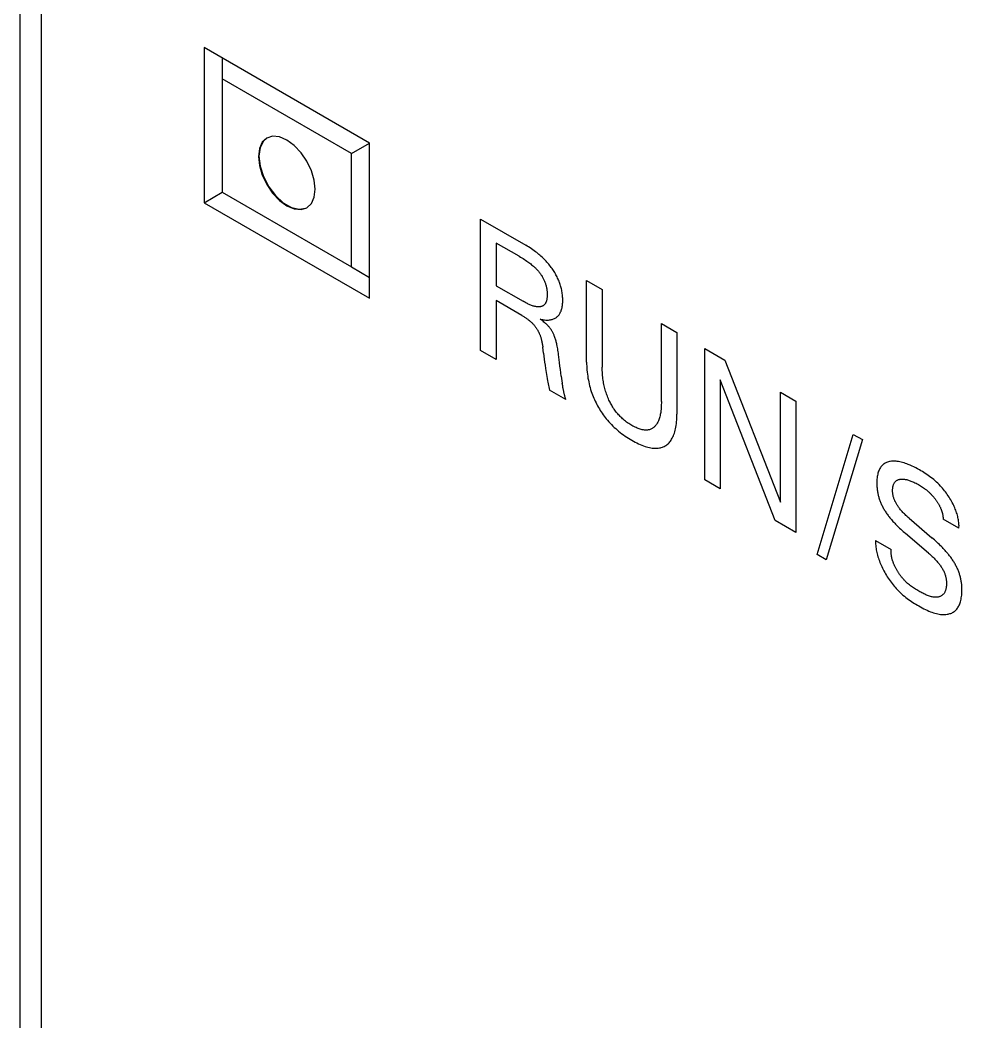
# Model space of a CAD drawing. Extents: x 0 to 420, y 0 to 297.
# Drawn here: x 166.53 to 179.42, y 129.48 to 143.19 of the extents above; entities that cross this region are included whole.
import ezdxf

# ---------------------------------------------------------------- set-up
doc = ezdxf.new("R2010")
doc.units = 0
doc.header["$LTSCALE"] = 23.1
doc.layers.add('40000_ISO', color=7, linetype='CONTINUOUS')

msp = doc.modelspace()

# ---------------------------------------------------------------- linework, layer by layer
at = {"layer": '40000_ISO', "color": 7, "linetype": 'CONTINUOUS'}
for p, q in [((166.528, 122.869), (166.528, 157.978)), ((166.821, 122.461), (166.821, 157.57)), ((169.048, 142.812), (169.048, 140.689)), ((171.311, 141.506), (169.048, 142.812)), ((169.295, 142.669), (169.295, 140.832)), ((171.063, 141.363), (169.295, 142.383)), ((169.859, 141.533), (169.813, 141.443)), ((169.904, 141.574), (169.843, 141.516)), ((169.905, 141.572), (169.859, 141.533)), ((169.985, 141.598), (169.904, 141.574)), ((170.079, 141.589), (169.985, 141.598)), ((170.179, 141.546), (170.079, 141.589)), ((170.28, 141.473), (170.179, 141.546)), ((169.804, 141.43), (169.79, 141.322)), ((169.813, 141.443), (169.798, 141.326)), ((169.843, 141.516), (169.804, 141.43)), ((170.374, 141.374), (170.28, 141.473)), ((171.063, 141.363), (171.311, 141.506)), ((171.311, 139.383), (171.311, 141.506)), ((169.79, 141.322), (169.804, 141.198)), ((169.798, 141.326), (169.813, 141.19)), ((170.454, 141.256), (170.374, 141.374)), ((170.516, 141.127), (170.454, 141.256)), ((171.063, 139.811), (171.063, 141.363)), ((169.804, 141.198), (169.843, 141.067)), ((169.813, 141.19), (169.859, 141.047)), ((170.555, 140.997), (170.516, 141.127)), ((169.843, 141.067), (169.904, 140.939)), ((169.859, 141.047), (169.932, 140.909)), ((170.568, 140.873), (170.555, 140.997)), ((169.048, 140.689), (169.295, 140.832)), ((169.295, 140.832), (171.063, 139.811)), ((169.904, 140.939), (169.985, 140.821)), ((169.932, 140.909), (170.025, 140.786)), ((170.555, 140.764), (170.568, 140.873)), ((169.985, 140.821), (170.079, 140.722)), ((170.025, 140.786), (170.131, 140.689)), ((170.079, 140.722), (170.179, 140.648)), ((170.516, 140.678), (170.555, 140.764)), ((169.048, 140.689), (171.311, 139.383)), ((170.131, 140.689), (170.242, 140.625)), ((170.179, 140.648), (170.28, 140.605)), ((170.242, 140.625), (170.348, 140.6)), ((170.28, 140.605), (170.374, 140.596)), ((170.348, 140.6), (170.441, 140.615)), ((170.374, 140.596), (170.454, 140.621)), ((170.454, 140.621), (170.516, 140.678)), ((172.831, 138.668), (172.831, 140.465)), ((172.831, 140.465), (173.451, 140.107)), ((173.044, 140.138), (173.044, 139.554)), ((173.358, 139.957), (173.044, 140.138)), ((173.47, 140.095), (173.451, 140.107)), ((173.489, 140.084), (173.47, 140.095)), ((173.508, 140.072), (173.489, 140.084)), ((173.528, 140.059), (173.508, 140.072)), ((173.547, 140.046), (173.528, 140.059)), ((173.566, 140.032), (173.547, 140.046)), ((173.585, 140.018), (173.566, 140.032)), ((173.6, 140.006), (173.585, 140.018)), ((173.358, 139.957), (173.376, 139.946)), ((173.376, 139.946), (173.394, 139.935)), ((173.394, 139.935), (173.412, 139.924)), ((173.412, 139.924), (173.43, 139.912)), ((173.43, 139.912), (173.448, 139.901)), ((173.448, 139.901), (173.466, 139.888)), ((173.466, 139.888), (173.479, 139.879)), ((173.479, 139.879), (173.492, 139.87)), ((173.614, 139.995), (173.6, 140.006)), ((173.629, 139.982), (173.614, 139.995)), ((173.644, 139.97), (173.629, 139.982)), ((173.658, 139.957), (173.644, 139.97)), ((173.673, 139.944), (173.658, 139.957)), ((173.687, 139.93), (173.673, 139.944)), ((173.701, 139.916), (173.687, 139.93)), ((173.714, 139.903), (173.701, 139.916)), ((173.727, 139.89), (173.714, 139.903)), ((173.739, 139.876), (173.727, 139.89)), ((173.751, 139.862), (173.739, 139.876)), ((171.063, 139.811), (171.311, 139.668)), ((173.492, 139.87), (173.504, 139.861)), ((173.504, 139.861), (173.517, 139.851)), ((173.517, 139.851), (173.53, 139.841)), ((173.53, 139.841), (173.542, 139.831)), ((173.542, 139.831), (173.555, 139.82)), ((173.555, 139.82), (173.563, 139.812)), ((173.563, 139.812), (173.572, 139.804)), ((173.572, 139.804), (173.581, 139.796)), ((173.581, 139.796), (173.589, 139.788)), ((173.589, 139.788), (173.598, 139.779)), ((173.598, 139.779), (173.606, 139.77)), ((173.606, 139.77), (173.614, 139.761)), ((173.614, 139.761), (173.623, 139.752)), ((173.623, 139.752), (173.629, 139.743)), ((173.629, 139.743), (173.636, 139.735)), ((173.636, 139.735), (173.643, 139.726)), ((173.764, 139.848), (173.751, 139.862)), ((173.776, 139.833), (173.764, 139.848)), ((173.787, 139.818), (173.776, 139.833)), ((173.799, 139.803), (173.787, 139.818)), ((173.809, 139.789), (173.799, 139.803)), ((173.818, 139.775), (173.809, 139.789)), ((173.828, 139.761), (173.818, 139.775)), ((173.837, 139.747), (173.828, 139.761)), ((173.846, 139.733), (173.837, 139.747)), ((173.643, 139.726), (173.649, 139.718)), ((173.649, 139.718), (173.656, 139.709)), ((173.656, 139.709), (173.662, 139.7)), ((173.662, 139.7), (173.668, 139.691)), ((173.668, 139.691), (173.673, 139.681)), ((173.673, 139.681), (173.679, 139.672)), ((173.679, 139.672), (173.684, 139.662)), ((173.684, 139.662), (173.689, 139.653)), ((173.689, 139.653), (173.694, 139.643)), ((173.694, 139.643), (173.699, 139.633)), ((173.699, 139.633), (173.703, 139.623)), ((173.703, 139.623), (173.707, 139.614)), ((173.707, 139.614), (173.711, 139.604)), ((173.711, 139.604), (173.715, 139.594)), ((173.855, 139.718), (173.846, 139.733)), ((173.863, 139.704), (173.855, 139.718)), ((173.871, 139.689), (173.863, 139.704)), ((173.879, 139.674), (173.871, 139.689)), ((173.886, 139.659), (173.879, 139.674)), ((173.893, 139.644), (173.886, 139.659)), ((173.899, 139.629), (173.893, 139.644)), ((173.905, 139.614), (173.899, 139.629)), ((173.911, 139.599), (173.905, 139.614)), ((173.917, 139.584), (173.911, 139.599)), ((174.283, 138.507), (174.283, 139.626)), ((174.283, 139.626), (174.496, 139.503)), ((173.044, 139.554), (173.414, 139.34)), ((173.715, 139.594), (173.718, 139.584)), ((173.718, 139.584), (173.721, 139.574)), ((173.721, 139.574), (173.724, 139.564)), ((173.724, 139.564), (173.727, 139.554)), ((173.727, 139.554), (173.729, 139.545)), ((173.729, 139.545), (173.732, 139.533)), ((173.732, 139.533), (173.734, 139.523)), ((173.734, 139.523), (173.736, 139.512)), ((173.736, 139.512), (173.738, 139.501)), ((173.738, 139.501), (173.739, 139.49)), ((173.739, 139.49), (173.741, 139.479)), ((173.741, 139.479), (173.742, 139.469)), ((173.742, 139.469), (173.742, 139.458)), ((173.922, 139.569), (173.917, 139.584)), ((173.926, 139.554), (173.922, 139.569)), ((173.931, 139.539), (173.926, 139.554)), ((173.935, 139.524), (173.931, 139.539)), ((173.938, 139.509), (173.935, 139.524)), ((173.942, 139.493), (173.938, 139.509)), ((173.945, 139.477), (173.942, 139.493)), ((173.947, 139.461), (173.945, 139.477)), ((173.95, 139.446), (173.947, 139.461)), ((174.496, 139.503), (174.496, 138.438)), ((173.044, 139.35), (173.044, 138.545)), ((173.394, 139.148), (173.044, 139.35)), ((173.426, 139.333), (173.414, 139.34)), ((173.437, 139.327), (173.426, 139.333)), ((173.449, 139.32), (173.437, 139.327)), ((173.727, 139.33), (173.724, 139.323)), ((173.73, 139.337), (173.727, 139.33)), ((173.732, 139.344), (173.73, 139.337)), ((173.734, 139.352), (173.732, 139.344)), ((173.736, 139.359), (173.734, 139.352)), ((173.737, 139.367), (173.736, 139.359)), ((173.739, 139.375), (173.737, 139.367)), ((173.74, 139.384), (173.739, 139.375)), ((173.741, 139.392), (173.74, 139.384)), ((173.742, 139.401), (173.741, 139.392)), ((173.742, 139.458), (173.743, 139.448)), ((173.743, 139.419), (173.742, 139.41)), ((173.742, 139.41), (173.742, 139.401)), ((173.743, 139.448), (173.743, 139.438)), ((173.743, 139.438), (173.743, 139.428)), ((173.743, 139.428), (173.743, 139.419)), ((173.952, 139.43), (173.95, 139.446)), ((173.953, 139.415), (173.952, 139.43)), ((173.954, 139.399), (173.953, 139.415)), ((173.955, 139.384), (173.954, 139.399)), ((173.954, 139.309), (173.955, 139.324)), ((173.955, 139.369), (173.955, 139.384)), ((173.956, 139.354), (173.955, 139.369)), ((173.955, 139.339), (173.956, 139.354)), ((173.955, 139.324), (173.955, 139.339)), ((173.461, 139.314), (173.449, 139.32)), ((173.472, 139.308), (173.461, 139.314)), ((173.484, 139.303), (173.472, 139.308)), ((173.495, 139.297), (173.484, 139.303)), ((173.507, 139.292), (173.495, 139.297)), ((173.518, 139.287), (173.507, 139.292)), ((173.53, 139.283), (173.518, 139.287)), ((173.541, 139.279), (173.53, 139.283)), ((173.552, 139.275), (173.541, 139.279)), ((173.563, 139.272), (173.552, 139.275)), ((173.575, 139.269), (173.563, 139.272)), ((173.586, 139.267), (173.575, 139.269)), ((173.597, 139.265), (173.586, 139.267)), ((173.604, 139.264), (173.597, 139.265)), ((173.611, 139.264), (173.604, 139.264)), ((173.618, 139.263), (173.611, 139.264)), ((173.625, 139.263), (173.618, 139.263)), ((173.632, 139.264), (173.625, 139.263)), ((173.639, 139.264), (173.632, 139.264)), ((173.645, 139.265), (173.639, 139.264)), ((173.652, 139.266), (173.645, 139.265)), ((173.658, 139.267), (173.652, 139.266)), ((173.664, 139.269), (173.658, 139.267)), ((173.67, 139.271), (173.664, 139.269)), ((173.676, 139.273), (173.67, 139.271)), ((173.682, 139.276), (173.676, 139.273)), ((173.687, 139.279), (173.682, 139.276)), ((173.692, 139.282), (173.687, 139.279)), ((173.697, 139.286), (173.692, 139.282)), ((173.702, 139.29), (173.697, 139.286)), ((173.706, 139.295), (173.702, 139.29)), ((173.711, 139.299), (173.706, 139.295)), ((173.714, 139.305), (173.711, 139.299)), ((173.718, 139.311), (173.714, 139.305)), ((173.721, 139.317), (173.718, 139.311)), ((173.724, 139.323), (173.721, 139.317)), ((173.922, 139.184), (173.927, 139.194)), ((173.927, 139.194), (173.932, 139.205)), ((173.932, 139.205), (173.936, 139.216)), ((173.936, 139.216), (173.94, 139.227)), ((173.94, 139.227), (173.943, 139.24)), ((173.943, 139.24), (173.946, 139.253)), ((173.946, 139.253), (173.949, 139.267)), ((173.949, 139.267), (173.951, 139.281)), ((173.951, 139.281), (173.953, 139.295)), ((173.953, 139.295), (173.954, 139.309)), ((173.394, 139.148), (173.404, 139.142)), ((173.404, 139.142), (173.413, 139.137)), ((173.413, 139.137), (173.422, 139.131)), ((173.422, 139.131), (173.431, 139.125)), ((173.431, 139.125), (173.44, 139.119)), ((173.44, 139.119), (173.449, 139.113)), ((173.449, 139.113), (173.458, 139.107)), ((173.458, 139.107), (173.467, 139.101)), ((173.467, 139.101), (173.476, 139.094)), ((173.476, 139.094), (173.484, 139.088)), ((173.484, 139.088), (173.491, 139.082)), ((173.491, 139.082), (173.499, 139.076)), ((173.499, 139.076), (173.506, 139.07)), ((173.506, 139.07), (173.514, 139.064)), ((173.514, 139.064), (173.521, 139.057)), ((173.521, 139.057), (173.528, 139.05)), ((173.528, 139.05), (173.536, 139.044)), ((173.661, 139.086), (173.648, 139.095)), ((173.648, 139.095), (173.663, 139.092)), ((173.673, 139.077), (173.661, 139.086)), ((173.663, 139.092), (173.678, 139.089)), ((173.686, 139.067), (173.673, 139.077)), ((173.678, 139.089), (173.693, 139.087)), ((173.699, 139.056), (173.686, 139.067)), ((173.693, 139.087), (173.708, 139.085)), ((173.711, 139.046), (173.699, 139.056)), ((173.708, 139.085), (173.722, 139.084)), ((173.722, 139.084), (173.735, 139.084)), ((173.735, 139.084), (173.749, 139.084)), ((173.749, 139.084), (173.762, 139.084)), ((173.762, 139.084), (173.775, 139.086)), ((173.775, 139.086), (173.787, 139.087)), ((173.787, 139.087), (173.799, 139.09)), ((173.799, 139.09), (173.811, 139.093)), ((173.811, 139.093), (173.821, 139.096)), ((173.821, 139.096), (173.831, 139.1)), ((173.831, 139.1), (173.841, 139.104)), ((173.841, 139.104), (173.85, 139.109)), ((173.85, 139.109), (173.859, 139.114)), ((173.859, 139.114), (173.868, 139.12)), ((173.868, 139.12), (173.876, 139.126)), ((173.876, 139.126), (173.884, 139.133)), ((173.884, 139.133), (173.891, 139.14)), ((173.891, 139.14), (173.898, 139.148)), ((173.898, 139.148), (173.905, 139.156)), ((173.905, 139.156), (173.911, 139.165)), ((173.911, 139.165), (173.917, 139.174)), ((173.917, 139.174), (173.922, 139.184)), ((173.536, 139.044), (173.543, 139.036)), ((173.543, 139.036), (173.548, 139.031)), ((173.548, 139.031), (173.554, 139.025)), ((173.554, 139.025), (173.559, 139.019)), ((173.559, 139.019), (173.564, 139.013)), ((173.564, 139.013), (173.57, 139.007)), ((173.57, 139.007), (173.575, 139.001)), ((173.575, 139.001), (173.58, 138.995)), ((173.58, 138.995), (173.585, 138.988)), ((173.585, 138.988), (173.589, 138.982)), ((173.589, 138.982), (173.594, 138.975)), ((173.594, 138.975), (173.598, 138.969)), ((173.598, 138.969), (173.602, 138.962)), ((173.602, 138.962), (173.606, 138.956)), ((173.606, 138.956), (173.61, 138.949)), ((173.61, 138.949), (173.614, 138.942)), ((173.614, 138.942), (173.618, 138.936)), ((173.618, 138.936), (173.621, 138.929)), ((173.621, 138.929), (173.625, 138.922)), ((173.625, 138.922), (173.628, 138.915)), ((173.628, 138.915), (173.631, 138.908)), ((173.72, 139.038), (173.711, 139.046)), ((173.728, 139.03), (173.72, 139.038)), ((173.737, 139.022), (173.728, 139.03)), ((173.746, 139.013), (173.737, 139.022)), ((173.754, 139.005), (173.746, 139.013)), ((173.762, 138.995), (173.754, 139.005)), ((173.768, 138.989), (173.762, 138.995)), ((173.774, 138.982), (173.768, 138.989)), ((173.78, 138.975), (173.774, 138.982)), ((173.785, 138.967), (173.78, 138.975)), ((173.791, 138.96), (173.785, 138.967)), ((173.796, 138.952), (173.791, 138.96)), ((173.801, 138.945), (173.796, 138.952)), ((173.806, 138.936), (173.801, 138.945)), ((173.811, 138.928), (173.806, 138.936)), ((173.816, 138.92), (173.811, 138.928)), ((173.821, 138.911), (173.816, 138.92)), ((175.306, 137.97), (175.306, 139.036)), ((175.306, 139.036), (175.518, 138.913)), ((175.518, 138.913), (175.518, 137.794)), ((173.631, 138.908), (173.634, 138.901)), ((173.634, 138.901), (173.638, 138.892)), ((173.638, 138.892), (173.641, 138.884)), ((173.641, 138.884), (173.645, 138.875)), ((173.645, 138.875), (173.648, 138.866)), ((173.648, 138.866), (173.651, 138.857)), ((173.651, 138.857), (173.654, 138.848)), ((173.654, 138.848), (173.656, 138.84)), ((173.656, 138.84), (173.659, 138.831)), ((173.659, 138.831), (173.661, 138.822)), ((173.661, 138.822), (173.664, 138.813)), ((173.664, 138.813), (173.666, 138.802)), ((173.666, 138.802), (173.669, 138.79)), ((173.669, 138.79), (173.671, 138.779)), ((173.671, 138.779), (173.674, 138.767)), ((173.825, 138.902), (173.821, 138.911)), ((173.829, 138.894), (173.825, 138.902)), ((173.833, 138.885), (173.829, 138.894)), ((173.837, 138.876), (173.833, 138.885)), ((173.84, 138.867), (173.837, 138.876)), ((173.844, 138.858), (173.84, 138.867)), ((173.848, 138.846), (173.844, 138.858)), ((173.853, 138.833), (173.848, 138.846)), ((173.857, 138.821), (173.853, 138.833)), ((173.861, 138.809), (173.857, 138.821)), ((173.864, 138.796), (173.861, 138.809)), ((173.867, 138.784), (173.864, 138.796)), ((173.871, 138.772), (173.867, 138.784)), ((173.044, 138.545), (172.831, 138.668)), ((173.674, 138.767), (173.676, 138.756)), ((173.676, 138.756), (173.677, 138.745)), ((173.677, 138.745), (173.679, 138.734)), ((173.679, 138.734), (173.681, 138.723)), ((173.681, 138.723), (173.682, 138.712)), ((173.692, 138.631), (173.682, 138.712)), ((173.873, 138.759), (173.871, 138.772)), ((173.876, 138.747), (173.873, 138.759)), ((173.88, 138.728), (173.876, 138.747)), ((173.884, 138.708), (173.88, 138.728)), ((173.887, 138.689), (173.884, 138.708)), ((173.89, 138.67), (173.887, 138.689)), ((173.893, 138.65), (173.89, 138.67)), ((173.896, 138.631), (173.893, 138.65)), ((175.899, 136.897), (175.899, 138.693)), ((175.899, 138.693), (176.176, 138.533)), ((173.692, 138.631), (173.697, 138.589)), ((173.697, 138.589), (173.703, 138.547)), ((173.703, 138.547), (173.708, 138.506)), ((173.708, 138.506), (173.714, 138.464)), ((173.898, 138.612), (173.896, 138.631)), ((173.903, 138.576), (173.898, 138.612)), ((173.911, 138.503), (173.903, 138.576)), ((173.917, 138.454), (173.911, 138.503)), ((174.283, 138.507), (174.283, 138.481)), ((176.176, 138.533), (176.936, 136.589)), ((173.714, 138.464), (173.72, 138.422)), ((173.72, 138.422), (173.724, 138.394)), ((173.724, 138.394), (173.728, 138.366)), ((173.728, 138.366), (173.733, 138.338)), ((173.924, 138.405), (173.917, 138.454)), ((173.93, 138.36), (173.924, 138.405)), ((174.283, 138.481), (174.284, 138.454)), ((174.284, 138.454), (174.285, 138.427)), ((174.285, 138.427), (174.287, 138.4)), ((174.287, 138.4), (174.29, 138.372)), ((174.29, 138.372), (174.293, 138.344)), ((174.496, 138.416), (174.496, 138.438)), ((174.497, 138.393), (174.496, 138.416)), ((174.498, 138.37), (174.497, 138.393)), ((174.499, 138.347), (174.498, 138.37)), ((173.733, 138.338), (173.737, 138.31)), ((173.737, 138.31), (173.742, 138.282)), ((173.742, 138.282), (173.747, 138.253)), ((173.747, 138.253), (173.751, 138.232)), ((173.751, 138.232), (173.755, 138.211)), ((173.936, 138.316), (173.93, 138.36)), ((173.936, 138.316), (173.95, 138.218)), ((174.293, 138.344), (174.297, 138.316)), ((174.297, 138.316), (174.301, 138.287)), ((174.301, 138.287), (174.306, 138.262)), ((174.306, 138.262), (174.311, 138.236)), ((174.311, 138.236), (174.316, 138.211)), ((174.501, 138.324), (174.499, 138.347)), ((174.503, 138.301), (174.501, 138.324)), ((174.506, 138.277), (174.503, 138.301)), ((174.509, 138.259), (174.506, 138.277)), ((174.512, 138.24), (174.509, 138.259)), ((174.515, 138.222), (174.512, 138.24)), ((176.111, 138.264), (176.111, 136.775)), ((176.862, 136.341), (176.111, 138.264)), ((173.755, 138.211), (173.759, 138.19)), ((173.759, 138.19), (173.764, 138.168)), ((173.764, 138.168), (173.769, 138.147)), ((173.769, 138.147), (173.774, 138.125)), ((174, 137.995), (173.774, 138.125)), ((173.951, 138.206), (173.95, 138.218)), ((173.953, 138.195), (173.951, 138.206)), ((173.955, 138.183), (173.953, 138.195)), ((173.957, 138.171), (173.955, 138.183)), ((173.959, 138.159), (173.957, 138.171)), ((173.961, 138.148), (173.959, 138.159)), ((173.963, 138.136), (173.961, 138.148)), ((173.965, 138.127), (173.963, 138.136)), ((173.967, 138.118), (173.965, 138.127)), ((173.969, 138.11), (173.967, 138.118)), ((173.97, 138.101), (173.969, 138.11)), ((173.972, 138.092), (173.97, 138.101)), ((173.974, 138.084), (173.972, 138.092)), ((174.316, 138.211), (174.323, 138.185)), ((174.323, 138.185), (174.33, 138.159)), ((174.33, 138.159), (174.337, 138.133)), ((174.337, 138.133), (174.346, 138.107)), ((174.346, 138.107), (174.355, 138.081)), ((174.519, 138.203), (174.515, 138.222)), ((174.523, 138.184), (174.519, 138.203)), ((174.527, 138.165), (174.523, 138.184)), ((174.532, 138.146), (174.527, 138.165)), ((174.537, 138.127), (174.532, 138.146)), ((174.542, 138.11), (174.537, 138.127)), ((174.548, 138.092), (174.542, 138.11)), ((174.553, 138.075), (174.548, 138.092)), ((176.936, 136.589), (176.936, 138.095)), ((176.936, 138.095), (177.147, 137.973)), ((173.976, 138.075), (173.974, 138.084)), ((173.978, 138.066), (173.976, 138.075)), ((173.981, 138.057), (173.978, 138.066)), ((173.983, 138.05), (173.981, 138.057)), ((173.984, 138.044), (173.983, 138.05)), ((173.986, 138.037), (173.984, 138.044)), ((173.988, 138.03), (173.986, 138.037)), ((173.991, 138.023), (173.988, 138.03)), ((173.993, 138.016), (173.991, 138.023)), ((173.995, 138.009), (173.993, 138.016)), ((173.997, 138.002), (173.995, 138.009)), ((174, 137.995), (173.997, 138.002)), ((174.355, 138.081), (174.363, 138.059)), ((174.363, 138.059), (174.372, 138.037)), ((174.372, 138.037), (174.381, 138.015)), ((174.381, 138.015), (174.39, 137.994)), ((174.39, 137.994), (174.4, 137.972)), ((174.4, 137.972), (174.411, 137.951)), ((174.56, 138.058), (174.553, 138.075)), ((174.566, 138.04), (174.56, 138.058)), ((174.573, 138.023), (174.566, 138.04)), ((174.581, 138.006), (174.573, 138.023)), ((174.588, 137.988), (174.581, 138.006)), ((174.595, 137.974), (174.588, 137.988)), ((174.603, 137.959), (174.595, 137.974)), ((174.61, 137.945), (174.603, 137.959)), ((175.306, 137.97), (175.306, 137.948)), ((177.147, 137.973), (177.147, 136.176)), ((174.411, 137.951), (174.421, 137.929)), ((174.421, 137.929), (174.433, 137.908)), ((174.433, 137.908), (174.445, 137.888)), ((174.445, 137.888), (174.457, 137.867)), ((174.457, 137.867), (174.469, 137.847)), ((174.469, 137.847), (174.482, 137.827)), ((174.482, 137.827), (174.496, 137.807)), ((174.618, 137.931), (174.61, 137.945)), ((174.626, 137.917), (174.618, 137.931)), ((174.634, 137.903), (174.626, 137.917)), ((174.643, 137.889), (174.634, 137.903)), ((174.651, 137.875), (174.643, 137.889)), ((174.66, 137.862), (174.651, 137.875)), ((174.67, 137.849), (174.66, 137.862)), ((174.679, 137.836), (174.67, 137.849)), ((174.689, 137.823), (174.679, 137.836)), ((174.699, 137.811), (174.689, 137.823)), ((175.296, 137.82), (175.293, 137.805)), ((175.299, 137.841), (175.296, 137.82)), ((175.301, 137.862), (175.299, 137.841)), ((175.303, 137.883), (175.301, 137.862)), ((175.304, 137.904), (175.303, 137.883)), ((175.305, 137.926), (175.304, 137.904)), ((175.306, 137.948), (175.305, 137.926)), ((174.496, 137.807), (174.509, 137.787)), ((174.509, 137.787), (174.523, 137.768)), ((174.523, 137.768), (174.538, 137.75)), ((174.538, 137.75), (174.552, 137.731)), ((174.552, 137.731), (174.567, 137.713)), ((174.567, 137.713), (174.585, 137.692)), ((174.585, 137.692), (174.603, 137.672)), ((174.71, 137.799), (174.699, 137.811)), ((174.72, 137.787), (174.71, 137.799)), ((174.731, 137.776), (174.72, 137.787)), ((174.741, 137.764), (174.731, 137.776)), ((174.752, 137.754), (174.741, 137.764)), ((174.763, 137.743), (174.752, 137.754)), ((174.774, 137.733), (174.763, 137.743)), ((174.788, 137.721), (174.774, 137.733)), ((174.802, 137.709), (174.788, 137.721)), ((174.816, 137.698), (174.802, 137.709)), ((174.83, 137.687), (174.816, 137.698)), ((174.844, 137.677), (174.83, 137.687)), ((175.255, 137.684), (175.249, 137.673)), ((175.26, 137.695), (175.255, 137.684)), ((175.266, 137.706), (175.26, 137.695)), ((175.271, 137.719), (175.266, 137.706)), ((175.275, 137.732), (175.271, 137.719)), ((175.28, 137.746), (175.275, 137.732)), ((175.284, 137.761), (175.28, 137.746)), ((175.287, 137.775), (175.284, 137.761)), ((175.291, 137.79), (175.287, 137.775)), ((175.293, 137.805), (175.291, 137.79)), ((175.511, 137.667), (175.514, 137.691)), ((175.514, 137.691), (175.516, 137.717)), ((175.516, 137.717), (175.517, 137.742)), ((175.517, 137.742), (175.518, 137.768)), ((175.518, 137.768), (175.518, 137.794)), ((174.603, 137.672), (174.622, 137.652)), ((174.622, 137.652), (174.641, 137.633)), ((174.641, 137.633), (174.66, 137.615)), ((174.66, 137.615), (174.68, 137.597)), ((174.68, 137.597), (174.699, 137.58)), ((174.699, 137.58), (174.719, 137.563)), ((174.719, 137.563), (174.741, 137.545)), ((174.741, 137.545), (174.764, 137.528)), ((174.859, 137.668), (174.844, 137.677)), ((174.873, 137.658), (174.859, 137.668)), ((174.887, 137.649), (174.873, 137.658)), ((174.902, 137.641), (174.887, 137.649)), ((174.916, 137.633), (174.902, 137.641)), ((174.93, 137.625), (174.916, 137.633)), ((174.945, 137.618), (174.93, 137.625)), ((174.959, 137.611), (174.945, 137.618)), ((174.973, 137.605), (174.959, 137.611)), ((174.987, 137.599), (174.973, 137.605)), ((175.002, 137.594), (174.987, 137.599)), ((175.016, 137.589), (175.002, 137.594)), ((175.029, 137.586), (175.016, 137.589)), ((175.041, 137.583), (175.029, 137.586)), ((175.052, 137.581), (175.041, 137.583)), ((175.062, 137.579), (175.052, 137.581)), ((175.073, 137.578), (175.062, 137.579)), ((175.084, 137.577), (175.073, 137.578)), ((175.094, 137.577), (175.084, 137.577)), ((175.104, 137.577), (175.094, 137.577)), ((175.114, 137.578), (175.104, 137.577)), ((175.124, 137.579), (175.114, 137.578)), ((175.134, 137.581), (175.124, 137.579)), ((175.143, 137.583), (175.134, 137.581)), ((175.152, 137.586), (175.143, 137.583)), ((175.161, 137.59), (175.152, 137.586)), ((175.169, 137.594), (175.161, 137.59)), ((175.178, 137.598), (175.169, 137.594)), ((175.186, 137.603), (175.178, 137.598)), ((175.193, 137.608), (175.186, 137.603)), ((175.201, 137.614), (175.193, 137.608)), ((175.208, 137.62), (175.201, 137.614)), ((175.215, 137.627), (175.208, 137.62)), ((175.222, 137.635), (175.215, 137.627)), ((175.23, 137.644), (175.222, 137.635)), ((175.237, 137.653), (175.23, 137.644)), ((175.243, 137.663), (175.237, 137.653)), ((175.249, 137.673), (175.243, 137.663)), ((175.484, 137.536), (175.49, 137.555)), ((175.49, 137.555), (175.495, 137.575)), ((175.495, 137.575), (175.5, 137.595)), ((175.5, 137.595), (175.504, 137.618)), ((175.504, 137.618), (175.508, 137.642)), ((175.508, 137.642), (175.511, 137.667)), ((174.764, 137.528), (174.786, 137.511)), ((174.786, 137.511), (174.809, 137.495)), ((174.809, 137.495), (174.832, 137.48)), ((174.832, 137.48), (174.855, 137.465)), ((174.855, 137.465), (174.878, 137.451)), ((174.878, 137.451), (174.9, 137.438)), ((174.9, 137.438), (174.923, 137.425)), ((174.923, 137.425), (174.946, 137.413)), ((174.946, 137.413), (174.969, 137.401)), ((175.401, 137.394), (175.411, 137.404)), ((175.411, 137.404), (175.42, 137.415)), ((175.42, 137.415), (175.429, 137.426)), ((175.429, 137.426), (175.438, 137.438)), ((175.438, 137.438), (175.446, 137.451)), ((175.446, 137.451), (175.455, 137.466)), ((175.455, 137.466), (175.463, 137.483)), ((175.463, 137.483), (175.471, 137.5)), ((175.471, 137.5), (175.478, 137.518)), ((175.478, 137.518), (175.484, 137.536)), ((177.437, 135.874), (177.932, 137.519)), ((178.058, 137.447), (177.563, 135.801)), ((177.932, 137.519), (178.058, 137.447)), ((174.969, 137.401), (174.992, 137.39)), ((174.992, 137.39), (175.014, 137.38)), ((175.014, 137.38), (175.037, 137.37)), ((175.037, 137.37), (175.06, 137.362)), ((175.06, 137.362), (175.082, 137.354)), ((175.082, 137.354), (175.102, 137.348)), ((175.102, 137.348), (175.121, 137.342)), ((175.121, 137.342), (175.141, 137.338)), ((175.141, 137.338), (175.16, 137.334)), ((175.16, 137.334), (175.179, 137.331)), ((175.179, 137.331), (175.197, 137.329)), ((175.197, 137.329), (175.216, 137.328)), ((175.216, 137.328), (175.234, 137.328)), ((175.234, 137.328), (175.249, 137.329)), ((175.249, 137.329), (175.263, 137.33)), ((175.263, 137.33), (175.278, 137.333)), ((175.278, 137.333), (175.292, 137.336)), ((175.292, 137.336), (175.305, 137.339)), ((175.305, 137.339), (175.319, 137.344)), ((175.319, 137.344), (175.332, 137.349)), ((175.332, 137.349), (175.344, 137.355)), ((175.344, 137.355), (175.356, 137.361)), ((175.356, 137.361), (175.368, 137.368)), ((175.368, 137.368), (175.379, 137.376)), ((175.379, 137.376), (175.39, 137.385)), ((175.39, 137.385), (175.401, 137.394)), ((178.378, 137.13), (178.367, 137.124)), ((178.389, 137.135), (178.378, 137.13)), ((178.401, 137.139), (178.389, 137.135)), ((178.413, 137.143), (178.401, 137.139)), ((178.426, 137.146), (178.413, 137.143)), ((178.438, 137.148), (178.426, 137.146)), ((178.454, 137.15), (178.438, 137.148)), ((178.47, 137.152), (178.454, 137.15)), ((178.486, 137.152), (178.47, 137.152)), ((178.502, 137.152), (178.486, 137.152)), ((178.518, 137.151), (178.502, 137.152)), ((178.535, 137.149), (178.518, 137.151)), ((178.552, 137.146), (178.535, 137.149)), ((178.571, 137.143), (178.552, 137.146)), ((178.589, 137.139), (178.571, 137.143)), ((178.608, 137.134), (178.589, 137.139)), ((178.627, 137.128), (178.608, 137.134)), ((178.275, 137.003), (178.27, 136.988)), ((178.279, 137.016), (178.275, 137.003)), ((178.285, 137.029), (178.279, 137.016)), ((178.291, 137.041), (178.285, 137.029)), ((178.297, 137.053), (178.291, 137.041)), ((178.304, 137.064), (178.297, 137.053)), ((178.311, 137.074), (178.304, 137.064)), ((178.319, 137.084), (178.311, 137.074)), ((178.327, 137.093), (178.319, 137.084)), ((178.336, 137.102), (178.327, 137.093)), ((178.346, 137.11), (178.336, 137.102)), ((178.356, 137.117), (178.346, 137.11)), ((178.367, 137.124), (178.356, 137.117)), ((178.647, 137.122), (178.627, 137.128)), ((178.666, 137.115), (178.647, 137.122)), ((178.685, 137.108), (178.666, 137.115)), ((178.711, 137.097), (178.685, 137.108)), ((178.736, 137.085), (178.711, 137.097)), ((178.762, 137.073), (178.736, 137.085)), ((178.787, 137.06), (178.762, 137.073)), ((178.813, 137.046), (178.787, 137.06)), ((178.839, 137.032), (178.813, 137.046)), ((178.858, 137.02), (178.839, 137.032)), ((178.878, 137.009), (178.858, 137.02)), ((178.898, 136.997), (178.878, 137.009)), ((178.917, 136.984), (178.898, 136.997)), ((176.111, 136.775), (175.899, 136.897)), ((178.255, 136.887), (178.254, 136.869)), ((178.254, 136.869), (178.254, 136.851)), ((178.256, 136.905), (178.255, 136.887)), ((178.258, 136.923), (178.256, 136.905)), ((178.26, 136.94), (178.258, 136.923)), ((178.263, 136.956), (178.26, 136.94)), ((178.266, 136.972), (178.263, 136.956)), ((178.27, 136.988), (178.266, 136.972)), ((178.493, 136.852), (178.497, 136.858)), ((178.497, 136.858), (178.501, 136.864)), ((178.501, 136.864), (178.505, 136.869)), ((178.505, 136.869), (178.51, 136.874)), ((178.51, 136.874), (178.515, 136.879)), ((178.515, 136.879), (178.52, 136.883)), ((178.52, 136.883), (178.525, 136.887)), ((178.525, 136.887), (178.531, 136.891)), ((178.531, 136.891), (178.537, 136.894)), ((178.537, 136.894), (178.543, 136.897)), ((178.543, 136.897), (178.55, 136.899)), ((178.55, 136.899), (178.557, 136.901)), ((178.557, 136.901), (178.563, 136.903)), ((178.563, 136.903), (178.571, 136.904)), ((178.571, 136.904), (178.578, 136.905)), ((178.578, 136.905), (178.585, 136.906)), ((178.585, 136.906), (178.593, 136.906)), ((178.593, 136.906), (178.602, 136.906)), ((178.602, 136.906), (178.612, 136.906)), ((178.612, 136.906), (178.622, 136.905)), ((178.622, 136.905), (178.632, 136.904)), ((178.632, 136.904), (178.642, 136.903)), ((178.642, 136.903), (178.652, 136.901)), ((178.652, 136.901), (178.663, 136.899)), ((178.663, 136.899), (178.674, 136.896)), ((178.674, 136.896), (178.686, 136.892)), ((178.686, 136.892), (178.697, 136.889)), ((178.697, 136.889), (178.709, 136.885)), ((178.709, 136.885), (178.721, 136.88)), ((178.721, 136.88), (178.733, 136.876)), ((178.733, 136.876), (178.745, 136.871)), ((178.745, 136.871), (178.76, 136.864)), ((178.76, 136.864), (178.776, 136.857)), ((178.776, 136.857), (178.792, 136.849)), ((178.937, 136.971), (178.917, 136.984)), ((178.956, 136.958), (178.937, 136.971)), ((178.976, 136.944), (178.956, 136.958)), ((178.995, 136.93), (178.976, 136.944)), ((179.015, 136.915), (178.995, 136.93)), ((179.034, 136.899), (179.015, 136.915)), ((179.053, 136.883), (179.034, 136.899)), ((179.072, 136.866), (179.053, 136.883)), ((179.09, 136.849), (179.072, 136.866)), ((178.254, 136.851), (178.254, 136.838)), ((178.254, 136.838), (178.255, 136.825)), ((178.255, 136.825), (178.255, 136.812)), ((178.255, 136.812), (178.256, 136.799)), ((178.256, 136.799), (178.257, 136.786)), ((178.257, 136.786), (178.259, 136.773)), ((178.259, 136.773), (178.26, 136.759)), ((178.26, 136.759), (178.262, 136.746)), ((178.262, 136.746), (178.264, 136.732)), ((178.264, 136.732), (178.267, 136.718)), ((178.267, 136.718), (178.269, 136.707)), ((178.47, 136.762), (178.471, 136.771)), ((178.47, 136.753), (178.47, 136.762)), ((178.47, 136.744), (178.47, 136.753)), ((178.471, 136.735), (178.47, 136.744)), ((178.471, 136.771), (178.472, 136.779)), ((178.471, 136.726), (178.471, 136.735)), ((178.472, 136.717), (178.471, 136.726)), ((178.472, 136.779), (178.473, 136.788)), ((178.473, 136.788), (178.474, 136.796)), ((178.474, 136.796), (178.475, 136.804)), ((178.475, 136.804), (178.477, 136.811)), ((178.477, 136.811), (178.479, 136.819)), ((178.479, 136.819), (178.481, 136.826)), ((178.481, 136.826), (178.484, 136.833)), ((178.484, 136.833), (178.487, 136.84)), ((178.487, 136.84), (178.49, 136.846)), ((178.49, 136.846), (178.493, 136.852)), ((178.792, 136.849), (178.807, 136.841)), ((178.807, 136.841), (178.823, 136.832)), ((178.823, 136.832), (178.839, 136.823)), ((178.839, 136.823), (178.852, 136.815)), ((178.852, 136.815), (178.865, 136.807)), ((178.865, 136.807), (178.879, 136.798)), ((178.879, 136.798), (178.892, 136.789)), ((178.892, 136.789), (178.905, 136.78)), ((178.905, 136.78), (178.918, 136.77)), ((178.918, 136.77), (178.933, 136.758)), ((178.933, 136.758), (178.947, 136.746)), ((178.947, 136.746), (178.954, 136.74)), ((178.954, 136.74), (178.961, 136.734)), ((178.961, 136.734), (178.969, 136.727)), ((178.969, 136.727), (178.976, 136.721)), ((178.976, 136.721), (178.983, 136.714)), ((179.108, 136.831), (179.09, 136.849)), ((179.127, 136.812), (179.108, 136.831)), ((179.14, 136.796), (179.127, 136.812)), ((179.154, 136.781), (179.14, 136.796)), ((179.168, 136.764), (179.154, 136.781)), ((179.181, 136.748), (179.168, 136.764)), ((179.194, 136.731), (179.181, 136.748)), ((179.207, 136.714), (179.194, 136.731)), ((178.269, 136.707), (178.272, 136.695)), ((178.272, 136.695), (178.275, 136.684)), ((178.275, 136.684), (178.278, 136.672)), ((178.278, 136.672), (178.281, 136.66)), ((178.281, 136.66), (178.284, 136.649)), ((178.284, 136.649), (178.288, 136.637)), ((178.288, 136.637), (178.292, 136.625)), ((178.292, 136.625), (178.296, 136.614)), ((178.296, 136.614), (178.301, 136.602)), ((178.301, 136.602), (178.305, 136.59)), ((178.305, 136.59), (178.31, 136.579)), ((178.473, 136.708), (178.472, 136.717)), ((178.475, 136.698), (178.473, 136.708)), ((178.476, 136.689), (178.475, 136.698)), ((178.478, 136.68), (178.476, 136.689)), ((178.48, 136.67), (178.478, 136.68)), ((178.483, 136.661), (178.48, 136.67)), ((178.485, 136.651), (178.483, 136.661)), ((178.488, 136.641), (178.485, 136.651)), ((178.492, 136.632), (178.488, 136.641)), ((178.495, 136.622), (178.492, 136.632)), ((178.499, 136.613), (178.495, 136.622)), ((178.503, 136.604), (178.499, 136.613)), ((178.508, 136.594), (178.503, 136.604)), ((178.513, 136.585), (178.508, 136.594)), ((178.518, 136.576), (178.513, 136.585)), ((178.983, 136.714), (178.99, 136.707)), ((178.99, 136.707), (178.996, 136.7)), ((178.996, 136.7), (179.003, 136.693)), ((179.003, 136.693), (179.009, 136.687)), ((179.009, 136.687), (179.015, 136.679)), ((179.015, 136.679), (179.022, 136.672)), ((179.022, 136.672), (179.028, 136.665)), ((179.028, 136.665), (179.034, 136.658)), ((179.034, 136.658), (179.04, 136.65)), ((179.04, 136.65), (179.047, 136.642)), ((179.047, 136.642), (179.053, 136.635)), ((179.053, 136.635), (179.057, 136.628)), ((179.057, 136.628), (179.062, 136.621)), ((179.062, 136.621), (179.067, 136.615)), ((179.067, 136.615), (179.072, 136.608)), ((179.072, 136.608), (179.076, 136.601)), ((179.076, 136.601), (179.081, 136.594)), ((179.081, 136.594), (179.086, 136.587)), ((179.086, 136.587), (179.09, 136.58)), ((179.219, 136.696), (179.207, 136.714)), ((179.232, 136.678), (179.219, 136.696)), ((179.244, 136.66), (179.232, 136.678)), ((179.255, 136.641), (179.244, 136.66)), ((179.266, 136.623), (179.255, 136.641)), ((179.277, 136.604), (179.266, 136.623)), ((179.287, 136.585), (179.277, 136.604)), ((179.297, 136.565), (179.287, 136.585)), ((178.31, 136.579), (178.315, 136.567)), ((178.315, 136.567), (178.32, 136.556)), ((178.32, 136.556), (178.326, 136.544)), ((178.326, 136.544), (178.331, 136.533)), ((178.331, 136.533), (178.337, 136.522)), ((178.337, 136.522), (178.343, 136.51)), ((178.343, 136.51), (178.349, 136.499)), ((178.349, 136.499), (178.356, 136.488)), ((178.356, 136.488), (178.362, 136.477)), ((178.362, 136.477), (178.369, 136.467)), ((178.369, 136.467), (178.376, 136.455)), ((178.376, 136.455), (178.384, 136.444)), ((178.384, 136.444), (178.392, 136.432)), ((178.523, 136.567), (178.518, 136.576)), ((178.528, 136.558), (178.523, 136.567)), ((178.534, 136.549), (178.528, 136.558)), ((178.54, 136.54), (178.534, 136.549)), ((178.545, 136.531), (178.54, 136.54)), ((178.552, 136.523), (178.545, 136.531)), ((178.558, 136.514), (178.552, 136.523)), ((178.564, 136.506), (178.558, 136.514)), ((178.57, 136.498), (178.564, 136.506)), ((178.58, 136.486), (178.57, 136.498)), ((178.59, 136.474), (178.58, 136.486)), ((178.6, 136.463), (178.59, 136.474)), ((178.61, 136.451), (178.6, 136.463)), ((178.621, 136.441), (178.61, 136.451)), ((179.09, 136.58), (179.094, 136.573)), ((179.094, 136.573), (179.098, 136.566)), ((179.098, 136.566), (179.102, 136.559)), ((179.102, 136.559), (179.106, 136.552)), ((179.106, 136.552), (179.11, 136.544)), ((179.11, 136.544), (179.114, 136.537)), ((179.114, 136.537), (179.117, 136.53)), ((179.117, 136.53), (179.121, 136.524)), ((179.121, 136.524), (179.124, 136.517)), ((179.124, 136.517), (179.127, 136.509)), ((179.127, 136.509), (179.13, 136.502)), ((179.13, 136.502), (179.133, 136.495)), ((179.133, 136.495), (179.135, 136.488)), ((179.135, 136.488), (179.138, 136.481)), ((179.138, 136.481), (179.14, 136.474)), ((179.14, 136.474), (179.143, 136.467)), ((179.143, 136.467), (179.145, 136.46)), ((179.145, 136.46), (179.147, 136.453)), ((179.147, 136.453), (179.149, 136.446)), ((179.149, 136.446), (179.151, 136.439)), ((179.307, 136.546), (179.297, 136.565)), ((179.314, 136.53), (179.307, 136.546)), ((179.321, 136.513), (179.314, 136.53)), ((179.328, 136.496), (179.321, 136.513)), ((179.335, 136.48), (179.328, 136.496)), ((179.341, 136.463), (179.335, 136.48)), ((179.347, 136.446), (179.341, 136.463)), ((179.352, 136.43), (179.347, 136.446)), ((177.147, 136.176), (176.862, 136.341)), ((178.392, 136.432), (178.4, 136.421)), ((178.4, 136.421), (178.408, 136.41)), ((178.408, 136.41), (178.416, 136.4)), ((178.416, 136.4), (178.424, 136.389)), ((178.424, 136.389), (178.433, 136.378)), ((178.433, 136.378), (178.441, 136.368)), ((178.441, 136.368), (178.453, 136.355)), ((178.453, 136.355), (178.464, 136.341)), ((178.464, 136.341), (178.475, 136.328)), ((178.475, 136.328), (178.487, 136.316)), ((178.487, 136.316), (178.499, 136.303)), ((178.631, 136.43), (178.621, 136.441)), ((178.642, 136.42), (178.631, 136.43)), ((178.652, 136.409), (178.642, 136.42)), ((178.663, 136.4), (178.652, 136.409)), ((178.674, 136.39), (178.663, 136.4)), ((178.684, 136.38), (178.674, 136.39)), ((178.695, 136.371), (178.684, 136.38)), ((178.695, 136.371), (179.008, 136.104)), ((179.151, 136.439), (179.153, 136.432)), ((179.153, 136.432), (179.154, 136.425)), ((179.154, 136.425), (179.156, 136.419)), ((179.156, 136.419), (179.157, 136.412)), ((179.157, 136.412), (179.158, 136.405)), ((179.158, 136.405), (179.159, 136.398)), ((179.159, 136.398), (179.16, 136.392)), ((179.16, 136.392), (179.161, 136.385)), ((179.161, 136.385), (179.162, 136.379)), ((179.162, 136.379), (179.162, 136.372)), ((179.162, 136.372), (179.162, 136.366)), ((179.162, 136.366), (179.163, 136.36)), ((179.379, 136.235), (179.163, 136.36)), ((179.357, 136.413), (179.352, 136.43)), ((179.361, 136.396), (179.357, 136.413)), ((179.365, 136.38), (179.361, 136.396)), ((179.369, 136.363), (179.365, 136.38)), ((179.372, 136.347), (179.369, 136.363)), ((179.374, 136.33), (179.372, 136.347)), ((179.377, 136.314), (179.374, 136.33)), ((179.378, 136.298), (179.377, 136.314)), ((178.499, 136.303), (178.511, 136.291)), ((178.511, 136.291), (178.523, 136.278)), ((178.523, 136.278), (178.535, 136.266)), ((178.535, 136.266), (178.551, 136.25)), ((178.551, 136.25), (178.567, 136.235)), ((178.567, 136.235), (178.583, 136.22)), ((178.583, 136.22), (178.599, 136.205)), ((178.599, 136.205), (178.616, 136.19)), ((178.616, 136.19), (178.632, 136.175)), ((178.632, 136.175), (178.649, 136.161)), ((179.379, 136.282), (179.378, 136.298)), ((179.38, 136.266), (179.379, 136.282)), ((179.379, 136.25), (179.38, 136.266)), ((179.379, 136.235), (179.379, 136.25)), ((178.237, 136.068), (178.236, 136.05)), ((178.236, 136.05), (178.237, 136.032)), ((178.237, 136.068), (178.451, 135.945)), ((178.237, 136.032), (178.238, 136.014)), ((178.962, 135.894), (178.649, 136.161)), ((179.026, 136.089), (179.008, 136.104)), ((179.043, 136.074), (179.026, 136.089)), ((179.06, 136.059), (179.043, 136.074)), ((179.077, 136.043), (179.06, 136.059)), ((179.094, 136.027), (179.077, 136.043)), ((178.238, 136.014), (178.239, 135.996)), ((178.239, 135.996), (178.241, 135.977)), ((178.241, 135.977), (178.244, 135.959)), ((178.244, 135.959), (178.247, 135.94)), ((178.247, 135.94), (178.251, 135.921)), ((178.251, 135.921), (178.255, 135.902)), ((178.255, 135.902), (178.259, 135.883)), ((178.449, 135.924), (178.45, 135.931)), ((178.449, 135.917), (178.449, 135.924)), ((178.449, 135.909), (178.449, 135.917)), ((178.449, 135.902), (178.449, 135.909)), ((178.45, 135.895), (178.449, 135.902)), ((178.45, 135.938), (178.451, 135.945)), ((178.45, 135.931), (178.45, 135.938)), ((179.111, 136.011), (179.094, 136.027)), ((179.127, 135.995), (179.111, 136.011)), ((179.14, 135.983), (179.127, 135.995)), ((179.152, 135.97), (179.14, 135.983)), ((179.164, 135.957), (179.152, 135.97)), ((179.176, 135.944), (179.164, 135.957)), ((179.189, 135.931), (179.176, 135.944)), ((179.2, 135.918), (179.189, 135.931)), ((179.212, 135.904), (179.2, 135.918)), ((179.224, 135.89), (179.212, 135.904)), ((177.563, 135.801), (177.437, 135.874)), ((178.259, 135.883), (178.265, 135.864)), ((178.265, 135.864), (178.27, 135.844)), ((178.27, 135.844), (178.276, 135.825)), ((178.276, 135.825), (178.283, 135.806)), ((178.283, 135.806), (178.29, 135.787)), ((178.29, 135.787), (178.297, 135.767)), ((178.297, 135.767), (178.305, 135.748)), ((178.45, 135.888), (178.45, 135.895)), ((178.451, 135.88), (178.45, 135.888)), ((178.452, 135.873), (178.451, 135.88)), ((178.453, 135.866), (178.452, 135.873)), ((178.454, 135.858), (178.453, 135.866)), ((178.455, 135.851), (178.454, 135.858)), ((178.457, 135.843), (178.455, 135.851)), ((178.458, 135.836), (178.457, 135.843)), ((178.46, 135.828), (178.458, 135.836)), ((178.462, 135.821), (178.46, 135.828)), ((178.464, 135.813), (178.462, 135.821)), ((178.466, 135.805), (178.464, 135.813)), ((178.468, 135.798), (178.466, 135.805)), ((178.471, 135.79), (178.468, 135.798)), ((178.473, 135.782), (178.471, 135.79)), ((178.476, 135.775), (178.473, 135.782)), ((178.479, 135.767), (178.476, 135.775)), ((178.482, 135.76), (178.479, 135.767)), ((178.484, 135.752), (178.482, 135.76)), ((178.962, 135.894), (178.975, 135.883)), ((178.975, 135.883), (178.988, 135.871)), ((178.988, 135.871), (179, 135.86)), ((179, 135.86), (179.013, 135.848)), ((179.013, 135.848), (179.026, 135.836)), ((179.026, 135.836), (179.038, 135.824)), ((179.038, 135.824), (179.05, 135.811)), ((179.05, 135.811), (179.062, 135.798)), ((179.062, 135.798), (179.074, 135.785)), ((179.074, 135.785), (179.086, 135.771)), ((179.086, 135.771), (179.098, 135.757)), ((179.233, 135.88), (179.224, 135.89)), ((179.241, 135.869), (179.233, 135.88)), ((179.25, 135.858), (179.241, 135.869)), ((179.258, 135.847), (179.25, 135.858)), ((179.267, 135.836), (179.258, 135.847)), ((179.275, 135.825), (179.267, 135.836)), ((179.283, 135.813), (179.275, 135.825)), ((179.291, 135.802), (179.283, 135.813)), ((179.298, 135.79), (179.291, 135.802)), ((179.305, 135.779), (179.298, 135.79)), ((179.312, 135.768), (179.305, 135.779)), ((179.319, 135.756), (179.312, 135.768)), ((178.305, 135.748), (178.313, 135.729)), ((178.313, 135.729), (178.322, 135.71)), ((178.322, 135.71), (178.332, 135.689)), ((178.332, 135.689), (178.342, 135.669)), ((178.342, 135.669), (178.352, 135.649)), ((178.352, 135.649), (178.363, 135.629)), ((178.363, 135.629), (178.375, 135.609)), ((178.488, 135.744), (178.484, 135.752)), ((178.491, 135.737), (178.488, 135.744)), ((178.494, 135.729), (178.491, 135.737)), ((178.497, 135.722), (178.494, 135.729)), ((178.501, 135.713), (178.497, 135.722)), ((178.505, 135.705), (178.501, 135.713)), ((178.509, 135.697), (178.505, 135.705)), ((178.514, 135.688), (178.509, 135.697)), ((178.518, 135.68), (178.514, 135.688)), ((178.522, 135.672), (178.518, 135.68)), ((178.527, 135.664), (178.522, 135.672)), ((178.532, 135.656), (178.527, 135.664)), ((178.536, 135.648), (178.532, 135.656)), ((178.541, 135.64), (178.536, 135.648)), ((178.546, 135.632), (178.541, 135.64)), ((178.551, 135.624), (178.546, 135.632)), ((178.556, 135.617), (178.551, 135.624)), ((179.098, 135.757), (179.106, 135.747)), ((179.106, 135.747), (179.113, 135.738)), ((179.113, 135.738), (179.12, 135.728)), ((179.12, 135.728), (179.127, 135.718)), ((179.127, 135.718), (179.134, 135.708)), ((179.134, 135.708), (179.141, 135.698)), ((179.141, 135.698), (179.147, 135.688)), ((179.147, 135.688), (179.153, 135.677)), ((179.153, 135.677), (179.159, 135.667)), ((179.159, 135.667), (179.165, 135.656)), ((179.165, 135.656), (179.17, 135.646)), ((179.17, 135.646), (179.175, 135.635)), ((179.175, 135.635), (179.18, 135.624)), ((179.18, 135.624), (179.184, 135.614)), ((179.326, 135.745), (179.319, 135.756)), ((179.332, 135.733), (179.326, 135.745)), ((179.338, 135.721), (179.332, 135.733)), ((179.344, 135.71), (179.338, 135.721)), ((179.35, 135.698), (179.344, 135.71)), ((179.355, 135.686), (179.35, 135.698)), ((179.361, 135.674), (179.355, 135.686)), ((179.366, 135.662), (179.361, 135.674)), ((179.371, 135.65), (179.366, 135.662)), ((179.375, 135.638), (179.371, 135.65)), ((179.38, 135.626), (179.375, 135.638)), ((179.384, 135.614), (179.38, 135.626)), ((178.375, 135.609), (178.386, 135.589)), ((178.386, 135.589), (178.398, 135.57)), ((178.398, 135.57), (178.411, 135.551)), ((178.411, 135.551), (178.423, 135.532)), ((178.423, 135.532), (178.436, 135.514)), ((178.436, 135.514), (178.449, 135.495)), ((178.449, 135.495), (178.463, 135.478)), ((178.562, 135.609), (178.556, 135.617)), ((178.567, 135.601), (178.562, 135.609)), ((178.572, 135.594), (178.567, 135.601)), ((178.578, 135.587), (178.572, 135.594)), ((178.583, 135.579), (178.578, 135.587)), ((178.589, 135.572), (178.583, 135.579)), ((178.594, 135.565), (178.589, 135.572)), ((178.6, 135.558), (178.594, 135.565)), ((178.606, 135.551), (178.6, 135.558)), ((178.612, 135.544), (178.606, 135.551)), ((178.618, 135.538), (178.612, 135.544)), ((178.624, 135.531), (178.618, 135.538)), ((178.63, 135.524), (178.624, 135.531)), ((178.636, 135.518), (178.63, 135.524)), ((178.643, 135.511), (178.636, 135.518)), ((178.649, 135.505), (178.643, 135.511)), ((178.656, 135.498), (178.649, 135.505)), ((178.662, 135.492), (178.656, 135.498)), ((178.676, 135.48), (178.662, 135.492)), ((179.184, 135.614), (179.187, 135.604)), ((179.187, 135.604), (179.19, 135.595)), ((179.19, 135.595), (179.193, 135.585)), ((179.193, 135.585), (179.196, 135.575)), ((179.196, 135.575), (179.198, 135.565)), ((179.198, 135.565), (179.2, 135.555)), ((179.2, 135.555), (179.202, 135.545)), ((179.202, 135.545), (179.203, 135.535)), ((179.203, 135.535), (179.205, 135.525)), ((179.205, 135.525), (179.206, 135.516)), ((179.206, 135.516), (179.206, 135.506)), ((179.206, 135.506), (179.207, 135.496)), ((179.207, 135.496), (179.207, 135.486)), ((179.207, 135.486), (179.207, 135.475)), ((179.388, 135.602), (179.384, 135.614)), ((179.391, 135.59), (179.388, 135.602)), ((179.395, 135.578), (179.391, 135.59)), ((179.398, 135.566), (179.395, 135.578)), ((179.401, 135.554), (179.398, 135.566)), ((179.404, 135.542), (179.401, 135.554)), ((179.406, 135.53), (179.404, 135.542)), ((179.409, 135.518), (179.406, 135.53)), ((179.411, 135.505), (179.409, 135.518)), ((179.413, 135.493), (179.411, 135.505)), ((179.414, 135.48), (179.413, 135.493)), ((178.463, 135.478), (178.477, 135.46)), ((178.477, 135.46), (178.491, 135.443)), ((178.491, 135.443), (178.505, 135.427)), ((178.505, 135.427), (178.519, 135.41)), ((178.519, 135.41), (178.537, 135.391)), ((178.537, 135.391), (178.556, 135.372)), ((178.556, 135.372), (178.574, 135.354)), ((178.574, 135.354), (178.593, 135.337)), ((178.689, 135.469), (178.676, 135.48)), ((178.703, 135.458), (178.689, 135.469)), ((178.717, 135.447), (178.703, 135.458)), ((178.73, 135.437), (178.717, 135.447)), ((178.744, 135.427), (178.73, 135.437)), ((178.758, 135.417), (178.744, 135.427)), ((178.772, 135.408), (178.758, 135.417)), ((178.786, 135.399), (178.772, 135.408)), ((178.8, 135.39), (178.786, 135.399)), ((178.815, 135.382), (178.8, 135.39)), ((178.829, 135.374), (178.815, 135.382)), ((178.842, 135.366), (178.829, 135.374)), ((178.856, 135.358), (178.842, 135.366)), ((178.869, 135.351), (178.856, 135.358)), ((178.883, 135.344), (178.869, 135.351)), ((179.179, 135.35), (179.174, 135.343)), ((179.183, 135.357), (179.179, 135.35)), ((179.186, 135.364), (179.183, 135.357)), ((179.19, 135.372), (179.186, 135.364)), ((179.193, 135.38), (179.19, 135.372)), ((179.195, 135.388), (179.193, 135.38)), ((179.198, 135.397), (179.195, 135.388)), ((179.2, 135.406), (179.198, 135.397)), ((179.202, 135.415), (179.2, 135.406)), ((179.204, 135.425), (179.202, 135.415)), ((179.205, 135.434), (179.204, 135.425)), ((179.206, 135.444), (179.205, 135.434)), ((179.207, 135.454), (179.206, 135.444)), ((179.207, 135.475), (179.207, 135.465)), ((179.207, 135.465), (179.207, 135.454)), ((179.416, 135.468), (179.414, 135.48)), ((179.417, 135.456), (179.416, 135.468)), ((179.418, 135.444), (179.417, 135.456)), ((179.418, 135.432), (179.418, 135.444)), ((179.419, 135.42), (179.418, 135.432)), ((179.418, 135.336), (179.419, 135.355)), ((179.42, 135.394), (179.419, 135.42)), ((179.419, 135.355), (179.42, 135.374)), ((179.42, 135.374), (179.42, 135.394)), ((178.593, 135.337), (178.612, 135.32)), ((178.612, 135.32), (178.631, 135.304)), ((178.631, 135.304), (178.651, 135.288)), ((178.651, 135.288), (178.67, 135.273)), ((178.67, 135.273), (178.69, 135.259)), ((178.69, 135.259), (178.71, 135.245)), ((178.71, 135.245), (178.729, 135.231)), ((178.729, 135.231), (178.749, 135.218)), ((178.749, 135.218), (178.769, 135.205)), ((178.896, 135.337), (178.883, 135.344)), ((178.91, 135.33), (178.896, 135.337)), ((178.923, 135.324), (178.91, 135.33)), ((178.936, 135.318), (178.923, 135.324)), ((178.949, 135.313), (178.936, 135.318)), ((178.962, 135.308), (178.949, 135.313)), ((178.975, 135.304), (178.962, 135.308)), ((178.988, 135.3), (178.975, 135.304)), ((179.001, 135.297), (178.988, 135.3)), ((179.014, 135.294), (179.001, 135.297)), ((179.026, 135.292), (179.014, 135.294)), ((179.039, 135.29), (179.026, 135.292)), ((179.047, 135.29), (179.039, 135.29)), ((179.055, 135.289), (179.047, 135.29)), ((179.063, 135.289), (179.055, 135.289)), ((179.071, 135.29), (179.063, 135.289)), ((179.079, 135.29), (179.071, 135.29)), ((179.087, 135.291), (179.079, 135.29)), ((179.094, 135.293), (179.087, 135.291)), ((179.102, 135.294), (179.094, 135.293)), ((179.109, 135.296), (179.102, 135.294)), ((179.116, 135.299), (179.109, 135.296)), ((179.123, 135.301), (179.116, 135.299)), ((179.13, 135.304), (179.123, 135.301)), ((179.136, 135.308), (179.13, 135.304)), ((179.143, 135.312), (179.136, 135.308)), ((179.149, 135.316), (179.143, 135.312)), ((179.154, 135.321), (179.149, 135.316)), ((179.16, 135.326), (179.154, 135.321)), ((179.165, 135.331), (179.16, 135.326)), ((179.17, 135.337), (179.165, 135.331)), ((179.174, 135.343), (179.17, 135.337)), ((179.39, 135.201), (179.395, 135.215)), ((179.395, 135.215), (179.4, 135.229)), ((179.4, 135.229), (179.404, 135.246)), ((179.404, 135.246), (179.408, 135.263)), ((179.408, 135.263), (179.411, 135.28)), ((179.411, 135.28), (179.414, 135.298)), ((179.414, 135.298), (179.416, 135.317)), ((179.416, 135.317), (179.418, 135.336)), ((178.769, 135.205), (178.789, 135.193)), ((178.789, 135.193), (178.809, 135.181)), ((178.809, 135.181), (178.829, 135.17)), ((178.829, 135.17), (178.852, 135.157)), ((178.852, 135.157), (178.875, 135.144)), ((178.875, 135.144), (178.898, 135.133)), ((178.898, 135.133), (178.921, 135.121)), ((178.921, 135.121), (178.944, 135.111)), ((178.944, 135.111), (178.967, 135.101)), ((178.967, 135.101), (178.989, 135.092)), ((178.989, 135.092), (179.009, 135.084)), ((179.009, 135.084), (179.029, 135.077)), ((179.029, 135.077), (179.049, 135.071)), ((179.267, 135.069), (179.279, 135.074)), ((179.279, 135.074), (179.29, 135.079)), ((179.29, 135.079), (179.301, 135.086)), ((179.301, 135.086), (179.312, 135.093)), ((179.312, 135.093), (179.322, 135.101)), ((179.322, 135.101), (179.332, 135.109)), ((179.332, 135.109), (179.341, 135.118)), ((179.341, 135.118), (179.349, 135.128)), ((179.349, 135.128), (179.358, 135.139)), ((179.358, 135.139), (179.365, 135.15)), ((179.365, 135.15), (179.372, 135.162)), ((179.372, 135.162), (179.379, 135.174)), ((179.379, 135.174), (179.385, 135.187)), ((179.385, 135.187), (179.39, 135.201)), ((179.049, 135.071), (179.069, 135.066)), ((179.069, 135.066), (179.089, 135.062)), ((179.089, 135.062), (179.108, 135.058)), ((179.108, 135.058), (179.127, 135.055)), ((179.127, 135.055), (179.142, 135.054)), ((179.142, 135.054), (179.157, 135.053)), ((179.157, 135.053), (179.172, 135.053)), ((179.172, 135.053), (179.187, 135.053)), ((179.187, 135.053), (179.201, 135.054)), ((179.201, 135.054), (179.215, 135.056)), ((179.215, 135.056), (179.229, 135.058)), ((179.229, 135.058), (179.242, 135.061)), ((179.242, 135.061), (179.255, 135.065)), ((179.255, 135.065), (179.267, 135.069))]:
    msp.add_line(p, q, dxfattribs=at)

doc.saveas('drawing.dxf')
